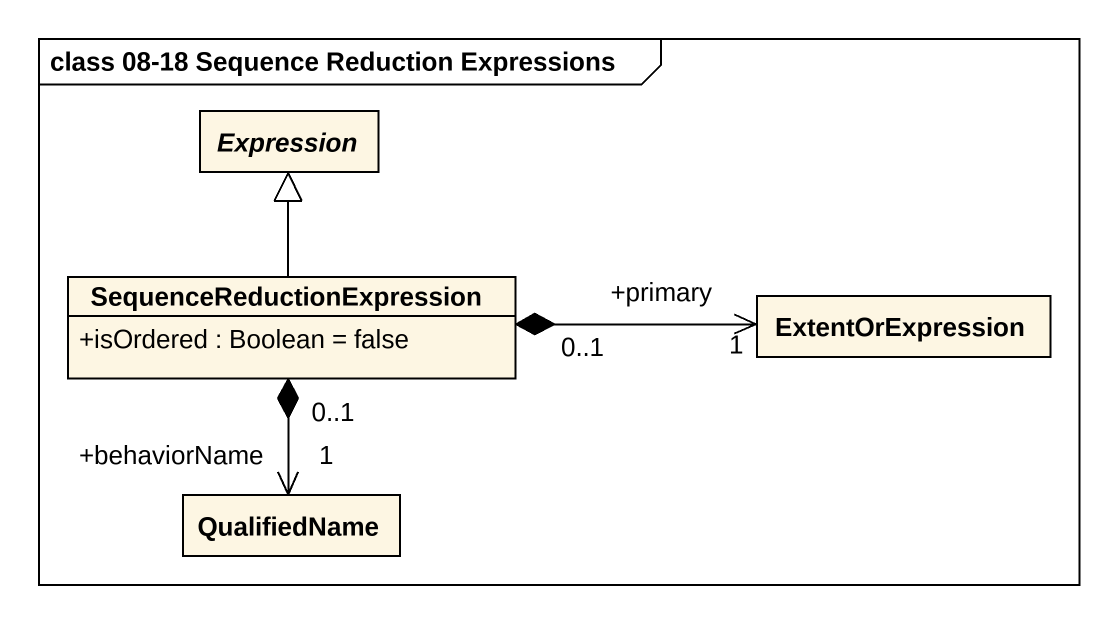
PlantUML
@startuml
mainframe class 08-18 Sequence Reduction Expressions
hide circle
hide empty members
skinparam classAttributeIconSize 0
abstract class Expression
class SequenceReductionExpression {
  +isOrdered : Boolean = false
}
class ExtentOrExpression
class QualifiedName
SequenceReductionExpression -up-|> Expression
SequenceReductionExpression "0..1" *-right-> "+primary\n1" ExtentOrExpression
SequenceReductionExpression "0..1" *--> "+behaviorName\n1" QualifiedName
@enduml
